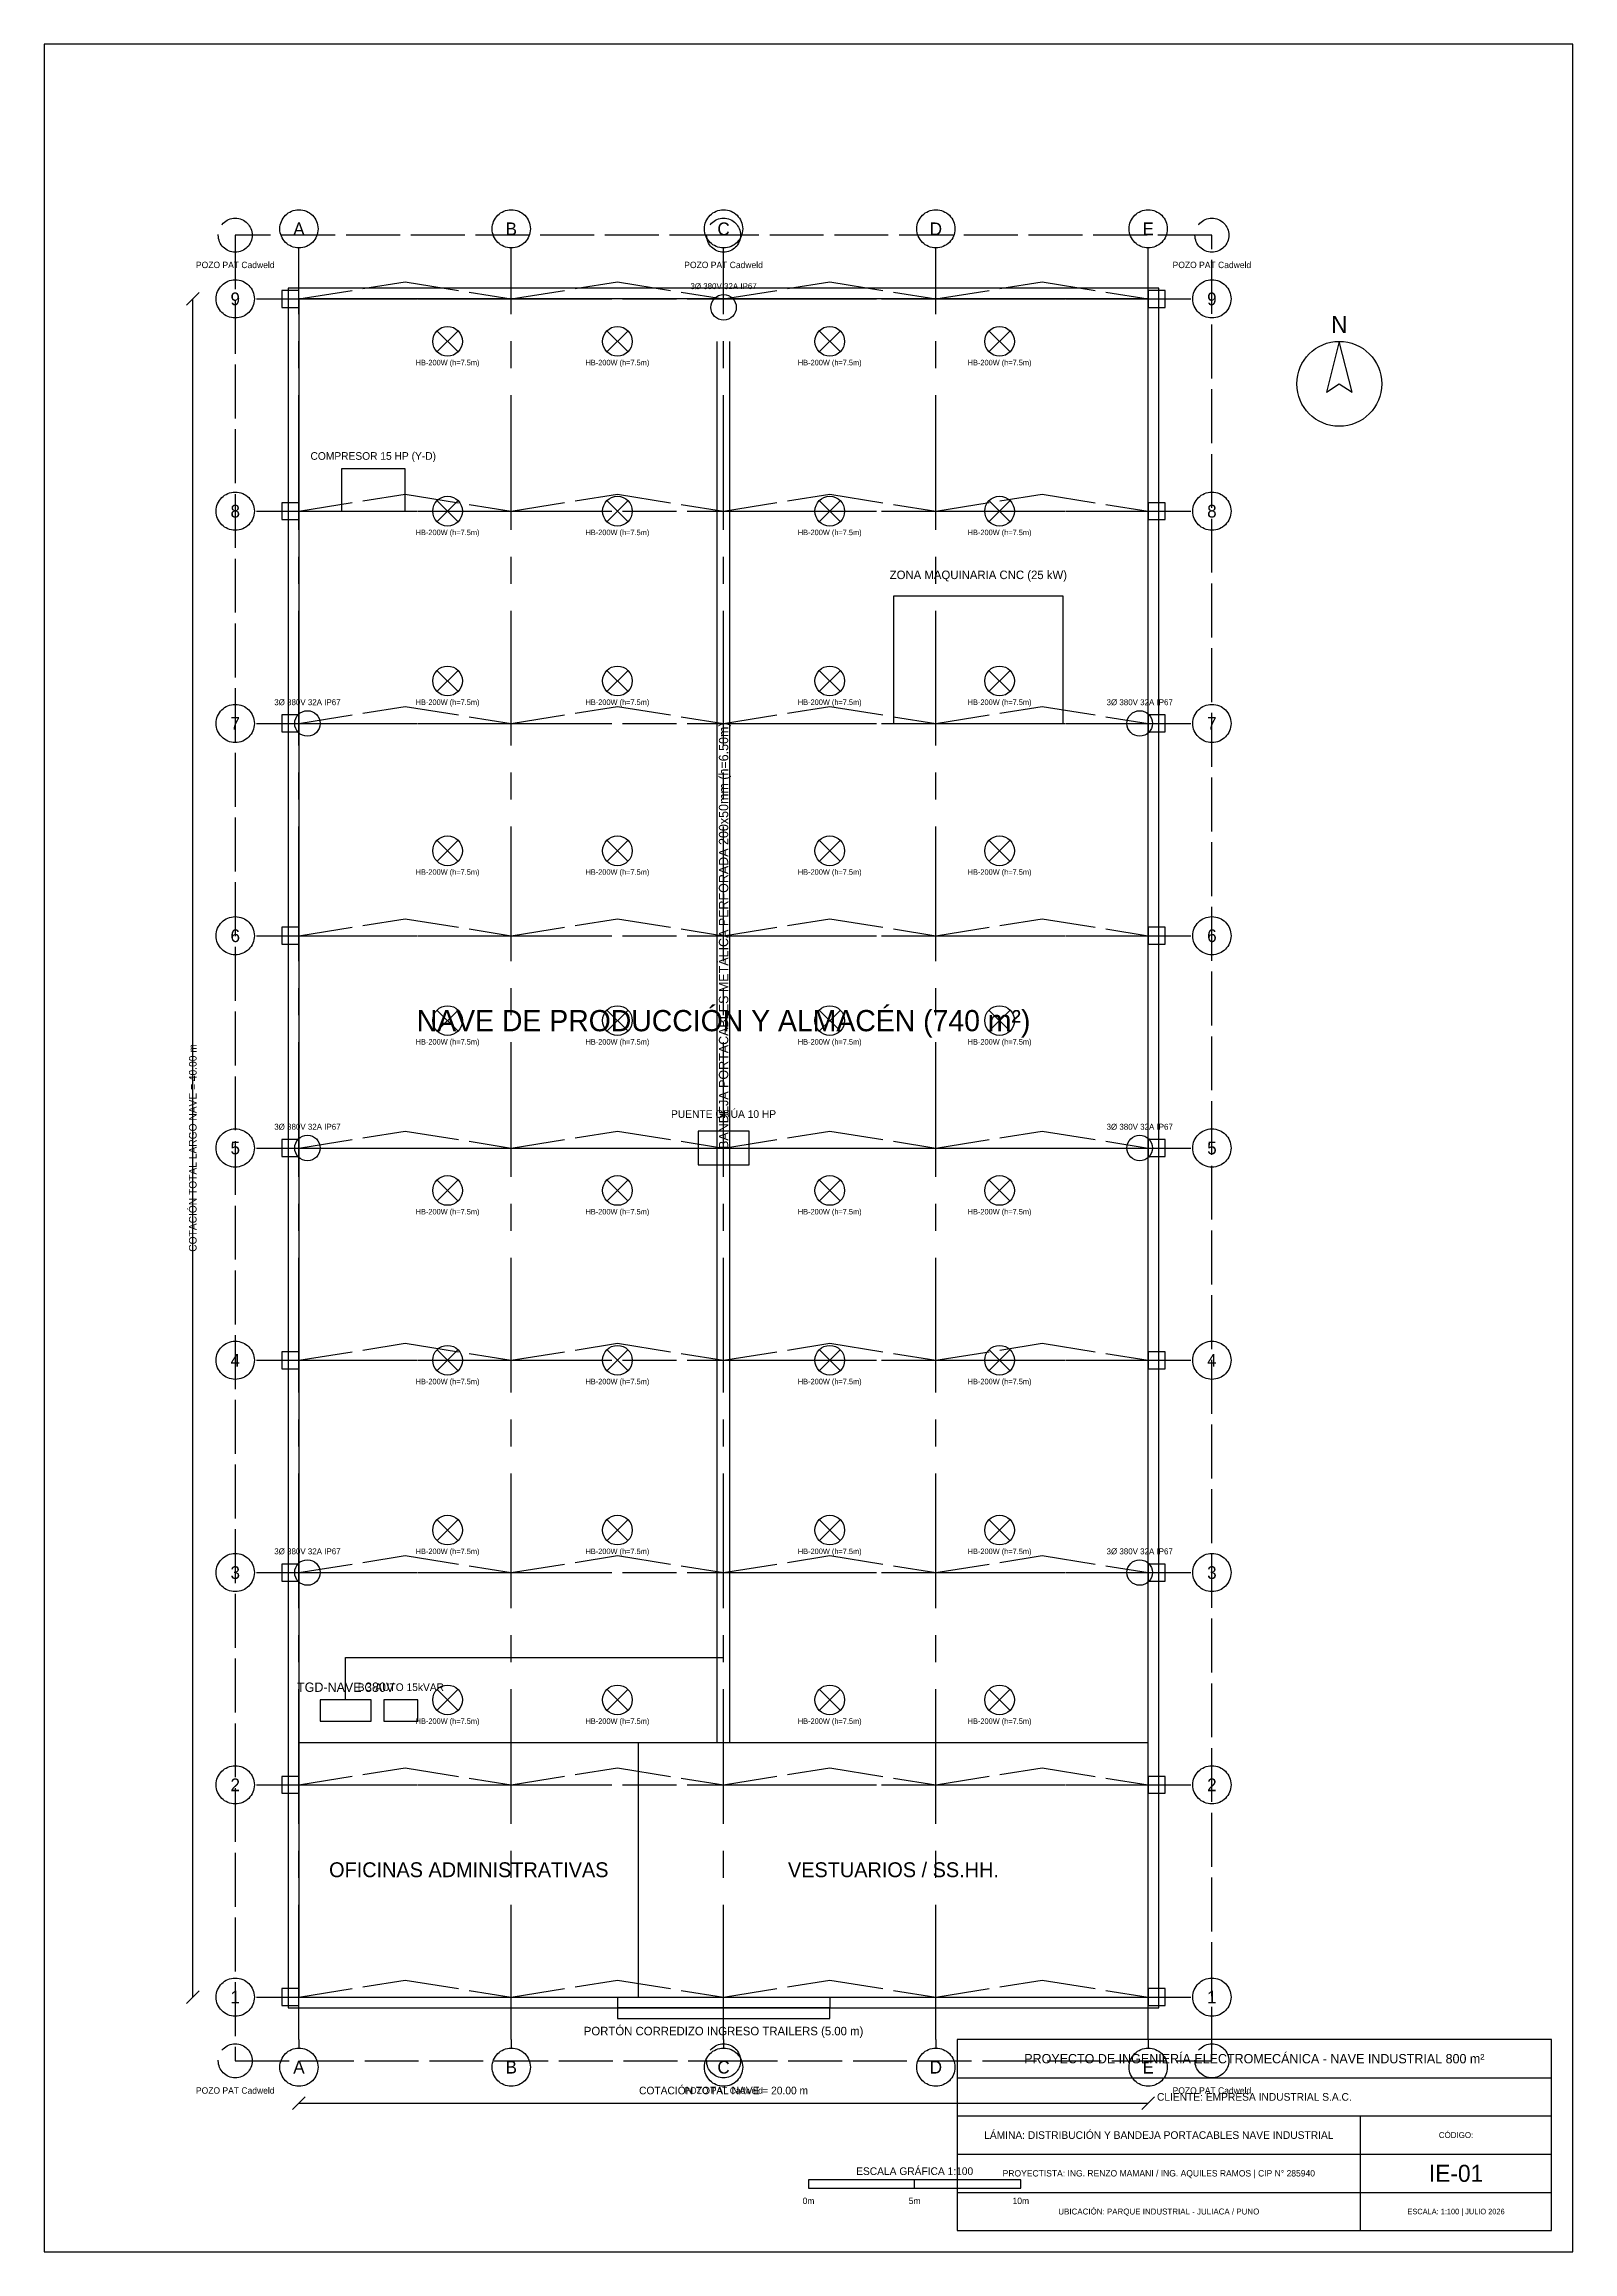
# Model space of a CAD drawing. Header units: metres. Extents: x 0 to 36, y 0 to 52.
import ezdxf
from ezdxf.enums import TextEntityAlignment as Align

# ---------------------------------------------------------------- set-up
doc = ezdxf.new("R2010")
doc.units = ezdxf.units.M
doc.linetypes.add('CENTER', pattern=[5.08, 3.175, -0.635, 0.635, -0.635])
doc.linetypes.add('DASHED', pattern=[1.524, 1.27, -0.254])
for name, color, linetype in [('ARQ_COLUMNAS', 7, 'Continuous'), ('ARQ_COTAS', 3, 'Continuous'), ('ARQ_EJES', 1, 'CENTER'), ('ARQ_MUROS', 7, 'Continuous'), ('ARQ_TEXTOS', 7, 'Continuous'), ('ARQ_TIJERALES', 8, 'DASHED'), ('ELEC_BANDEJA', 4, 'Continuous'), ('ELEC_HIGHBAY', 2, 'Continuous'), ('ELEC_MALLA_PAT', 3, 'DASHED'), ('ELEC_MOTORES', 6, 'Continuous'), ('ELEC_STECKER', 5, 'Continuous'), ('ELEC_TEXTOS', 7, 'Continuous'), ('ELEC_TGD', 1, 'Continuous'), ('MARCO_CAJETIN', 7, 'Continuous'), ('MEMBRETE_LINEAS', 7, 'Continuous'), ('MEMBRETE_TEXTOS', 7, 'Continuous'), ('UNIFILAR_BANCO', 6, 'Continuous')]:
    doc.layers.add(name, color=color, linetype=linetype)

msp = doc.modelspace()

# ---------------------------------------------------------------- linework, layer by layer
at = {"layer": 'ARQ_COLUMNAS'}
for points in [[(5.6, 45.8), (6, 45.8), (6, 46.2), (5.6, 46.2), (5.6, 45.8)], [(26, 45.8), (26.4, 45.8), (26.4, 46.2), (26, 46.2), (26, 45.8)], [(5.6, 40.8), (6, 40.8), (6, 41.2), (5.6, 41.2), (5.6, 40.8)], [(26, 40.8), (26.4, 40.8), (26.4, 41.2), (26, 41.2), (26, 40.8)], [(5.6, 35.8), (6, 35.8), (6, 36.2), (5.6, 36.2), (5.6, 35.8)], [(26, 35.8), (26.4, 35.8), (26.4, 36.2), (26, 36.2), (26, 35.8)], [(5.6, 30.8), (6, 30.8), (6, 31.2), (5.6, 31.2), (5.6, 30.8)], [(26, 30.8), (26.4, 30.8), (26.4, 31.2), (26, 31.2), (26, 30.8)], [(5.6, 25.8), (6, 25.8), (6, 26.2), (5.6, 26.2), (5.6, 25.8)], [(26, 25.8), (26.4, 25.8), (26.4, 26.2), (26, 26.2), (26, 25.8)], [(5.6, 20.8), (6, 20.8), (6, 21.2), (5.6, 21.2), (5.6, 20.8)], [(26, 20.8), (26.4, 20.8), (26.4, 21.2), (26, 21.2), (26, 20.8)], [(5.6, 15.8), (6, 15.8), (6, 16.2), (5.6, 16.2), (5.6, 15.8)], [(26, 15.8), (26.4, 15.8), (26.4, 16.2), (26, 16.2), (26, 15.8)], [(5.6, 10.8), (6, 10.8), (6, 11.2), (5.6, 11.2), (5.6, 10.8)], [(26, 10.8), (26.4, 10.8), (26.4, 11.2), (26, 11.2), (26, 10.8)], [(5.6, 5.8), (6, 5.8), (6, 6.2), (5.6, 6.2), (5.6, 5.8)], [(26, 5.8), (26.4, 5.8), (26.4, 6.2), (26, 6.2), (26, 5.8)]]:
    msp.add_lwpolyline(points, dxfattribs=at)
at = {"layer": 'ARQ_COTAS'}
for p, q in [((3.35, 45.85), (3.65, 46.15)), ((3.5, 6), (3.5, 46)), ((3.35, 5.85), (3.65, 6.15)), ((5.85, 3.35), (6.15, 3.65)), ((25.85, 3.35), (26.15, 3.65)), ((6, 3.5), (26, 3.5))]:
    msp.add_line(p, q, dxfattribs=at)
at = {"layer": 'ARQ_EJES'}
for p, q in [((6, 47), (6, 47.2)), ((6, 5), (6, 47)), ((11, 47), (11, 47.2)), ((11, 5), (11, 47)), ((16, 47), (16, 47.2)), ((16, 5), (16, 47)), ((21, 47), (21, 47.2)), ((21, 5), (21, 47)), ((26, 47), (26, 47.2)), ((26, 5), (26, 47)), ((5, 46), (27, 46)), ((5, 41), (27, 41)), ((5, 36), (27, 36)), ((5, 31), (27, 31)), ((5, 26), (27, 26)), ((5, 21), (27, 21)), ((5, 16), (27, 16)), ((5, 11), (27, 11)), ((5, 6), (27, 6)), ((6, 5), (6, 4.8)), ((11, 5), (11, 4.8)), ((16, 5), (16, 4.8)), ((21, 5), (21, 4.8)), ((26, 5), (26, 4.8))]:
    msp.add_line(p, q, dxfattribs=at)
for centre in [(6, 47.65), (11, 47.65), (16, 47.65), (21, 47.65), (26, 47.65), (4.5, 46), (27.5, 46), (4.5, 41), (27.5, 41), (4.5, 36), (27.5, 36), (4.5, 31), (27.5, 31), (4.5, 26), (27.5, 26), (4.5, 21), (27.5, 21), (4.5, 16), (27.5, 16), (4.5, 11), (27.5, 11), (4.5, 6), (27.5, 6), (6, 4.35), (11, 4.35), (16, 4.35), (21, 4.35), (26, 4.35)]:
    msp.add_circle(centre, 0.45, dxfattribs=at)
at = {"layer": 'ARQ_MUROS'}
for p, q in [((6, 12), (26, 12)), ((14, 6), (14, 12)), ((13.5, 6), (13.5, 5.75)), ((18.5, 6), (18.5, 5.75))]:
    msp.add_line(p, q, dxfattribs=at)
for points in [[(5.75, 5.75), (26.25, 5.75), (26.25, 46.25), (5.75, 46.25), (5.75, 5.75)], [(6, 6), (26, 6), (26, 46), (6, 46), (6, 6)]]:
    msp.add_lwpolyline(points, dxfattribs=at)
at = {"layer": 'ARQ_TEXTOS'}
for points in [[(30.5, 45), (30.2, 43.8), (30.5, 44), (30.8, 43.8), (30.5, 45)], [(13.5, 5.5), (18.5, 5.5), (18.5, 5.75), (13.5, 5.75), (13.5, 5.5)], [(18, 1.5), (23, 1.5), (23, 1.7), (18, 1.7), (18, 1.5)], [(18, 1.5), (20.5, 1.5), (20.5, 1.7), (18, 1.7), (18, 1.5)]]:
    msp.add_lwpolyline(points, dxfattribs=at)
msp.add_circle((30.5, 44), 1, dxfattribs=at)
at = {"layer": 'ARQ_TIJERALES'}
for p, q in [((6, 46), (8.5, 46.4)), ((8.5, 46.4), (11, 46)), ((11, 46), (13.5, 46.4)), ((13.5, 46.4), (16, 46)), ((16, 46), (18.5, 46.4)), ((18.5, 46.4), (21, 46)), ((21, 46), (23.5, 46.4)), ((23.5, 46.4), (26, 46)), ((6, 46), (26, 46)), ((6, 41), (8.5, 41.4)), ((8.5, 41.4), (11, 41)), ((11, 41), (13.5, 41.4)), ((13.5, 41.4), (16, 41)), ((16, 41), (18.5, 41.4)), ((18.5, 41.4), (21, 41)), ((21, 41), (23.5, 41.4)), ((23.5, 41.4), (26, 41)), ((6, 41), (26, 41)), ((6, 36), (8.5, 36.4)), ((8.5, 36.4), (11, 36)), ((11, 36), (13.5, 36.4)), ((13.5, 36.4), (16, 36)), ((16, 36), (18.5, 36.4)), ((18.5, 36.4), (21, 36)), ((21, 36), (23.5, 36.4)), ((23.5, 36.4), (26, 36)), ((6, 36), (26, 36)), ((6, 31), (8.5, 31.4)), ((8.5, 31.4), (11, 31)), ((11, 31), (13.5, 31.4)), ((13.5, 31.4), (16, 31)), ((16, 31), (18.5, 31.4)), ((18.5, 31.4), (21, 31)), ((21, 31), (23.5, 31.4)), ((23.5, 31.4), (26, 31)), ((6, 31), (26, 31)), ((6, 26), (8.5, 26.4)), ((6, 26), (26, 26)), ((8.5, 26.4), (11, 26)), ((11, 26), (13.5, 26.4)), ((13.5, 26.4), (16, 26)), ((16, 26), (18.5, 26.4)), ((18.5, 26.4), (21, 26)), ((21, 26), (23.5, 26.4)), ((23.5, 26.4), (26, 26)), ((6, 21), (8.5, 21.4)), ((8.5, 21.4), (11, 21)), ((11, 21), (13.5, 21.4)), ((13.5, 21.4), (16, 21)), ((16, 21), (18.5, 21.4)), ((18.5, 21.4), (21, 21)), ((21, 21), (23.5, 21.4)), ((23.5, 21.4), (26, 21)), ((6, 21), (26, 21)), ((6, 16), (8.5, 16.4)), ((8.5, 16.4), (11, 16)), ((11, 16), (13.5, 16.4)), ((13.5, 16.4), (16, 16)), ((16, 16), (18.5, 16.4)), ((18.5, 16.4), (21, 16)), ((21, 16), (23.5, 16.4)), ((23.5, 16.4), (26, 16)), ((6, 16), (26, 16)), ((6, 11), (8.5, 11.4)), ((6, 11), (26, 11)), ((8.5, 11.4), (11, 11)), ((11, 11), (13.5, 11.4)), ((13.5, 11.4), (16, 11)), ((16, 11), (18.5, 11.4)), ((18.5, 11.4), (21, 11)), ((21, 11), (23.5, 11.4)), ((23.5, 11.4), (26, 11)), ((6, 6), (8.5, 6.4)), ((8.5, 6.4), (11, 6)), ((11, 6), (13.5, 6.4)), ((13.5, 6.4), (16, 6)), ((16, 6), (18.5, 6.4)), ((18.5, 6.4), (21, 6)), ((21, 6), (23.5, 6.4)), ((23.5, 6.4), (26, 6)), ((6, 6), (26, 6))]:
    msp.add_line(p, q, dxfattribs=at)
at = {"layer": 'ELEC_BANDEJA'}
for p, q in [((15.85, 12), (15.85, 45)), ((16.15, 12), (16.15, 45)), ((7.1, 13), (7.1, 14)), ((7.1, 14), (16, 14))]:
    msp.add_line(p, q, dxfattribs=at)
at = {"layer": 'ELEC_HIGHBAY'}
for p, q in [((9.25, 44.75), (9.75, 45.25)), ((9.25, 45.25), (9.75, 44.75)), ((13.25, 44.75), (13.75, 45.25)), ((13.25, 45.25), (13.75, 44.75)), ((18.25, 44.75), (18.75, 45.25)), ((18.25, 45.25), (18.75, 44.75)), ((22.25, 44.75), (22.75, 45.25)), ((22.25, 45.25), (22.75, 44.75)), ((9.25, 40.75), (9.75, 41.25)), ((9.25, 41.25), (9.75, 40.75)), ((13.25, 40.75), (13.75, 41.25)), ((13.25, 41.25), (13.75, 40.75)), ((18.25, 40.75), (18.75, 41.25)), ((18.25, 41.25), (18.75, 40.75)), ((22.25, 40.75), (22.75, 41.25)), ((22.25, 41.25), (22.75, 40.75)), ((9.25, 36.75), (9.75, 37.25)), ((9.25, 37.25), (9.75, 36.75)), ((13.25, 36.75), (13.75, 37.25)), ((13.25, 37.25), (13.75, 36.75)), ((18.25, 36.75), (18.75, 37.25)), ((18.25, 37.25), (18.75, 36.75)), ((22.25, 36.75), (22.75, 37.25)), ((22.25, 37.25), (22.75, 36.75)), ((9.25, 32.75), (9.75, 33.25)), ((9.25, 33.25), (9.75, 32.75)), ((13.25, 32.75), (13.75, 33.25)), ((13.25, 33.25), (13.75, 32.75)), ((18.25, 32.75), (18.75, 33.25)), ((18.25, 33.25), (18.75, 32.75)), ((22.25, 32.75), (22.75, 33.25)), ((22.25, 33.25), (22.75, 32.75)), ((9.25, 28.75), (9.75, 29.25)), ((9.25, 29.25), (9.75, 28.75)), ((13.25, 28.75), (13.75, 29.25)), ((13.25, 29.25), (13.75, 28.75)), ((18.25, 28.75), (18.75, 29.25)), ((18.25, 29.25), (18.75, 28.75)), ((22.25, 28.75), (22.75, 29.25)), ((22.25, 29.25), (22.75, 28.75)), ((9.25, 24.75), (9.75, 25.25)), ((9.25, 25.25), (9.75, 24.75)), ((13.25, 24.75), (13.75, 25.25)), ((13.25, 25.25), (13.75, 24.75)), ((18.25, 24.75), (18.75, 25.25)), ((18.25, 25.25), (18.75, 24.75)), ((22.25, 24.75), (22.75, 25.25)), ((22.25, 25.25), (22.75, 24.75)), ((9.25, 20.75), (9.75, 21.25)), ((9.25, 21.25), (9.75, 20.75)), ((13.25, 20.75), (13.75, 21.25)), ((13.25, 21.25), (13.75, 20.75)), ((18.25, 20.75), (18.75, 21.25)), ((18.25, 21.25), (18.75, 20.75)), ((22.25, 20.75), (22.75, 21.25)), ((22.25, 21.25), (22.75, 20.75)), ((9.25, 16.75), (9.75, 17.25)), ((9.25, 17.25), (9.75, 16.75)), ((13.25, 16.75), (13.75, 17.25)), ((13.25, 17.25), (13.75, 16.75)), ((18.25, 16.75), (18.75, 17.25)), ((18.25, 17.25), (18.75, 16.75)), ((22.25, 16.75), (22.75, 17.25)), ((22.25, 17.25), (22.75, 16.75)), ((9.25, 12.75), (9.75, 13.25)), ((9.25, 13.25), (9.75, 12.75)), ((13.25, 12.75), (13.75, 13.25)), ((13.25, 13.25), (13.75, 12.75)), ((18.25, 12.75), (18.75, 13.25)), ((18.25, 13.25), (18.75, 12.75)), ((22.25, 12.75), (22.75, 13.25)), ((22.25, 13.25), (22.75, 12.75))]:
    msp.add_line(p, q, dxfattribs=at)
for centre in [(9.5, 45), (13.5, 45), (18.5, 45), (22.5, 45), (9.5, 41), (13.5, 41), (18.5, 41), (22.5, 41), (9.5, 37), (13.5, 37), (18.5, 37), (22.5, 37), (9.5, 33), (13.5, 33), (18.5, 33), (22.5, 33), (9.5, 29), (13.5, 29), (18.5, 29), (22.5, 29), (9.5, 25), (13.5, 25), (18.5, 25), (22.5, 25), (9.5, 21), (13.5, 21), (18.5, 21), (22.5, 21), (9.5, 17), (13.5, 17), (18.5, 17), (22.5, 17), (9.5, 13), (13.5, 13), (18.5, 13), (22.5, 13)]:
    msp.add_circle(centre, 0.35, dxfattribs=at)
at = {"layer": 'ELEC_MALLA_PAT'}
msp.add_lwpolyline([(4.5, 4.5), (16, 4.5), (27.5, 4.5), (27.5, 47.5), (16, 47.5), (4.5, 47.5), (4.5, 4.5)], dxfattribs=at)
for centre in [(4.5, 47.5), (16, 47.5), (27.5, 47.5), (4.5, 4.5), (16, 4.5), (27.5, 4.5)]:
    msp.add_circle(centre, 0.4, dxfattribs=at)
at = {"layer": 'ELEC_MOTORES'}
msp.add_line((7, 26), (25, 26), dxfattribs=at)
for points in [[(7, 41), (8.5, 41), (8.5, 42), (7, 42), (7, 41)], [(20, 36), (24, 36), (24, 39), (20, 39), (20, 36)], [(15.4, 25.6), (16.6, 25.6), (16.6, 26.4), (15.4, 26.4), (15.4, 25.6)]]:
    msp.add_lwpolyline(points, dxfattribs=at)
at = {"layer": 'ELEC_STECKER'}
for centre in [(16, 45.8), (6.2, 36), (25.8, 36), (6.2, 26), (25.8, 26), (6.2, 16), (25.8, 16)]:
    msp.add_circle(centre, 0.3, dxfattribs=at)
at = {"layer": 'ELEC_TGD'}
msp.add_lwpolyline([(6.5, 12.5), (7.7, 12.5), (7.7, 13), (6.5, 13), (6.5, 12.5)], dxfattribs=at)
at = {"layer": 'MARCO_CAJETIN'}
for points in [[(0, 0), (36, 0), (36, 52), (0, 52), (0, 0)], [(21.5, 0.5), (35.5, 0.5), (35.5, 5), (21.5, 5), (21.5, 0.5)]]:
    msp.add_lwpolyline(points, dxfattribs=at)
at = {"layer": 'MEMBRETE_LINEAS'}
for p, q in [((21.5, 4.1), (35.5, 4.1)), ((21.5, 3.2), (35.5, 3.2)), ((31, 0.5), (31, 3.2)), ((21.5, 2.3), (35.5, 2.3)), ((21.5, 1.4), (35.5, 1.4))]:
    msp.add_line(p, q, dxfattribs=at)
at = {"layer": 'UNIFILAR_BANCO'}
msp.add_lwpolyline([(8, 12.5), (8.8, 12.5), (8.8, 13), (8, 13), (8, 12.5)], dxfattribs=at)

# ---------------------------------------------------------------- texts
at = {"layer": 'ARQ_COTAS'}
msp.add_text('COTACIÓN TOTAL LARGO NAVE = 40.00 m', height=0.18, rotation=90, dxfattribs=at).set_placement((3.5, 26), align=Align.MIDDLE_CENTER)
msp.add_text('COTACIÓN TOTAL NAVE = 20.00 m', height=0.18, dxfattribs=at).set_placement((16, 3.8), align=Align.MIDDLE_CENTER)
at = {"layer": 'ARQ_EJES'}
for s, p in [('A', (6, 47.65)), ('B', (11, 47.65)), ('C', (16, 47.65)), ('D', (21, 47.65)), ('E', (26, 47.65)), ('9', (4.5, 46)), ('9', (27.5, 46)), ('8', (4.5, 41)), ('8', (27.5, 41)), ('7', (4.5, 36)), ('7', (27.5, 36)), ('6', (4.5, 31)), ('6', (27.5, 31)), ('5', (4.5, 26)), ('5', (27.5, 26)), ('4', (4.5, 21)), ('4', (27.5, 21)), ('3', (4.5, 16)), ('3', (27.5, 16)), ('2', (4.5, 11)), ('2', (27.5, 11)), ('1', (4.5, 6)), ('1', (27.5, 6)), ('A', (6, 4.35)), ('B', (11, 4.35)), ('C', (16, 4.35)), ('D', (21, 4.35)), ('E', (26, 4.35))]:
    msp.add_text(s, height=0.3, dxfattribs=at).set_placement(p, align=Align.MIDDLE_CENTER)
at = {"layer": 'ARQ_TEXTOS'}
for s, height, p in [('N', 0.4, (30.5, 45.4)), ('NAVE DE PRODUCCIÓN Y ALMACÉN (740 m²)', 0.5, (16, 29)), ('OFICINAS ADMINISTRATIVAS', 0.35, (10, 9)), ('VESTUARIOS / SS.HH.', 0.35, (20, 9)), ('PORTÓN CORREDIZO INGRESO TRAILERS (5.00 m)', 0.2, (16, 5.2)), ('ESCALA GRÁFICA 1:100', 0.18, (20.5, 1.9)), ('0m', 0.15, (18, 1.2)), ('5m', 0.15, (20.5, 1.2)), ('10m', 0.15, (23, 1.2))]:
    msp.add_text(s, height=height, dxfattribs=at).set_placement(p, align=Align.MIDDLE_CENTER)
at = {"layer": 'ELEC_BANDEJA'}
msp.add_text('BANDEJA PORTACABLES METÁLICA PERFORADA 200x50mm (h=6.50m)', height=0.22, rotation=90, dxfattribs=at).set_placement((16, 31), align=Align.MIDDLE_CENTER)
at = {"layer": 'ELEC_MALLA_PAT'}
for p in [(4.5, 46.8), (16, 46.8), (27.5, 46.8), (4.5, 3.8), (16, 3.8), (27.5, 3.8)]:
    msp.add_text('POZO PAT Cadweld', height=0.15, dxfattribs=at).set_placement(p, align=Align.MIDDLE_CENTER)
at = {"layer": 'ELEC_MOTORES'}
for s, height, p in [('COMPRESOR 15 HP (Y-D)', 0.18, (7.75, 42.3)), ('ZONA MAQUINARIA CNC (25 kW)', 0.2, (22, 39.5)), ('PUENTE GRÚA 10 HP', 0.18, (16, 26.8))]:
    msp.add_text(s, height=height, dxfattribs=at).set_placement(p, align=Align.MIDDLE_CENTER)
at = {"layer": 'ELEC_STECKER'}
for p in [(16, 46.3), (6.2, 36.5), (25.8, 36.5), (6.2, 26.5), (25.8, 26.5), (6.2, 16.5), (25.8, 16.5)]:
    msp.add_text('3Ø 380V 32A IP67', height=0.14, dxfattribs=at).set_placement(p, align=Align.MIDDLE_CENTER)
at = {"layer": 'ELEC_TEXTOS'}
for p in [(9.5, 44.5), (13.5, 44.5), (18.5, 44.5), (22.5, 44.5), (9.5, 40.5), (13.5, 40.5), (18.5, 40.5), (22.5, 40.5), (9.5, 36.5), (13.5, 36.5), (18.5, 36.5), (22.5, 36.5), (9.5, 32.5), (13.5, 32.5), (18.5, 32.5), (22.5, 32.5), (9.5, 28.5), (13.5, 28.5), (18.5, 28.5), (22.5, 28.5), (9.5, 24.5), (13.5, 24.5), (18.5, 24.5), (22.5, 24.5), (9.5, 20.5), (13.5, 20.5), (18.5, 20.5), (22.5, 20.5), (9.5, 16.5), (13.5, 16.5), (18.5, 16.5), (22.5, 16.5), (9.5, 12.5), (13.5, 12.5), (18.5, 12.5), (22.5, 12.5)]:
    msp.add_text('HB-200W (h=7.5m)', height=0.13, dxfattribs=at).set_placement(p, align=Align.MIDDLE_CENTER)
at = {"layer": 'ELEC_TGD'}
for s, height, p in [('TGD-NAVE 380V', 0.22, (7.1, 13.3)), ('IE-01', 0.4, (33.25, 1.85))]:
    msp.add_text(s, height=height, dxfattribs=at).set_placement(p, align=Align.MIDDLE_CENTER)
at = {"layer": 'MEMBRETE_TEXTOS'}
for s, height, p in [('PROYECTO DE INGENIERÍA ELECTROMECÁNICA - NAVE INDUSTRIAL 800 m²', 0.22, (28.5, 4.55)), ('CLIENTE: EMPRESA INDUSTRIAL S.A.C.', 0.18, (28.5, 3.65)), ('LÁMINA: DISTRIBUCIÓN Y BANDEJA PORTACABLES NAVE INDUSTRIAL', 0.18, (26.25, 2.75)), ('CÓDIGO:', 0.14, (33.25, 2.75)), ('PROYECTISTA: ING. RENZO MAMANI / ING. AQUILES RAMOS | CIP N° 285940', 0.15, (26.25, 1.85)), ('UBICACIÓN: PARQUE INDUSTRIAL - JULIACA / PUNO', 0.14, (26.25, 0.95)), ('ESCALA: 1:100 | JULIO 2026', 0.13, (33.25, 0.95))]:
    msp.add_text(s, height=height, dxfattribs=at).set_placement(p, align=Align.MIDDLE_CENTER)
at = {"layer": 'UNIFILAR_BANCO'}
msp.add_text('BC-AUTO 15kVAR', height=0.18, dxfattribs=at).set_placement((8.4, 13.3), align=Align.MIDDLE_CENTER)

doc.saveas('drawing.dxf')
